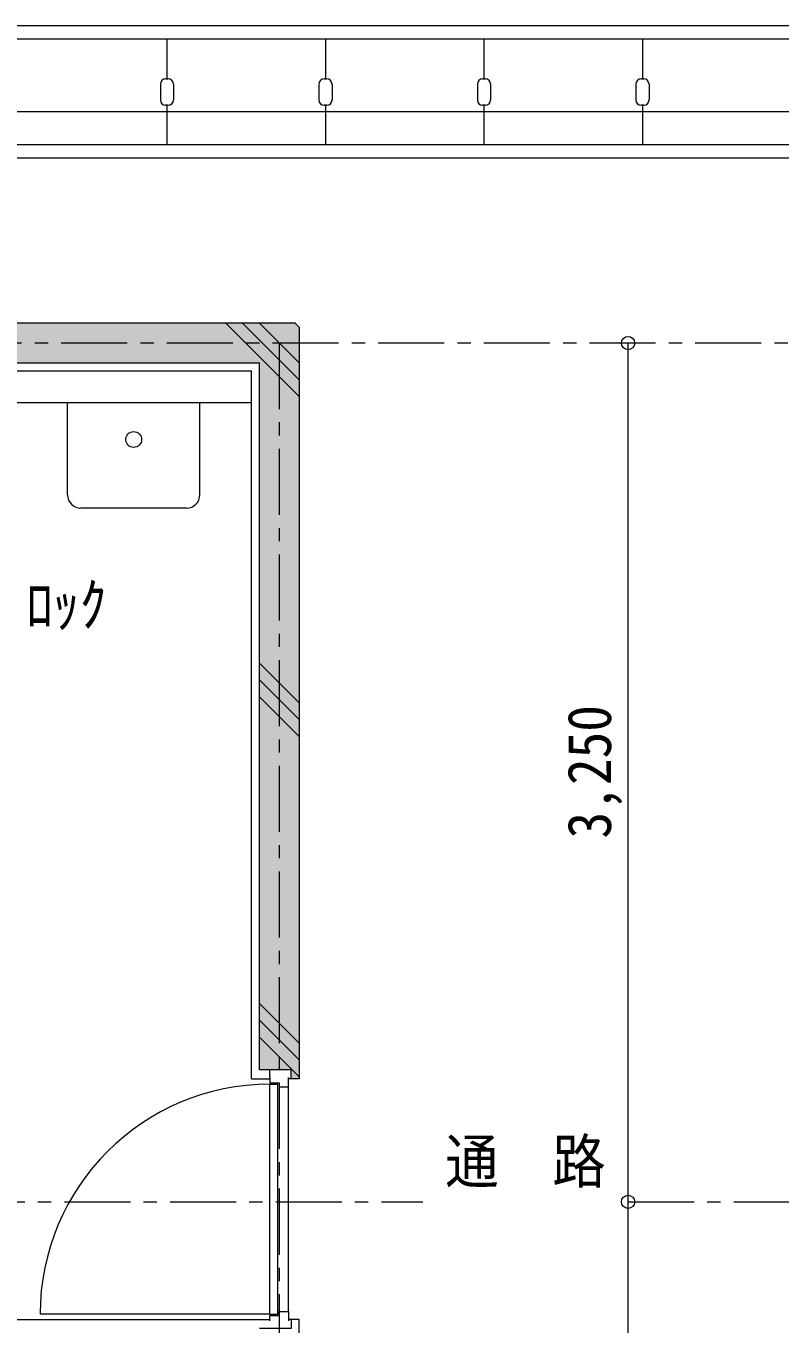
# Model space of a CAD drawing. Units: millimetres at full size, sheet at 1:50; details may follow other scales. Extents: x -19525 to 20275, y -14100 to 14100.
# Drawn here: x -9084 to -6229, y 1600 to 6512 of the extents above; entities that cross this region are included whole.
import ezdxf
from ezdxf.enums import TextEntityAlignment as Align

# ---------------------------------------------------------------- set-up
doc = ezdxf.new("R2010")
doc.units = ezdxf.units.MM
doc.header["$LTSCALE"] = 50
doc.header["$PDMODE"] = 32
doc.header["$PDSIZE"] = 50
doc.linetypes.add('CHAIN1', pattern=[8, 5, -1, 1, -1])
for name, color, linetype, lineweight in [('0-0_基準線･符号', 7, 'CHAIN1', 9), ('0-2_寸法線･文字', 7, 'Continuous', 9), ('0-3_躯体', 3, 'Continuous', 18), ('0-6_文字', 3, 'Continuous', 18), ('0-7_建具', 7, 'Continuous', 9), ('0-9_仕上(中)', 7, 'Continuous', 9), ('0-C_設備', 7, 'Continuous', 9), ('0-E_ハッチ', 4, 'Continuous', 9), ('0-F_その他', 4, 'Continuous', 9)]:
    doc.layers.add(name, color=color, linetype=linetype, lineweight=lineweight)
doc.styles.add('ＭＳ ゴシック', font='')
doc.styles.get('ＭＳ ゴシック').set_extended_font_data('MS Gothic')

msp = doc.modelspace()

# ---------------------------------------------------------------- linework, layer by layer
at = {"layer": '0-0_基準線･符号'}
for p, q in [((19700, 5312.5), (-19450, 5312.5)), ((-8125, 5312.5), (-8125, -1187.5))]:
    msp.add_line(p, q, dxfattribs=at)
at = {"layer": '0-2_寸法線･文字'}
for p, q in [((-6804.43, 2062.5), (-6804.43, 5312.5)), ((-6804.43, -1187.5), (-6804.43, 2062.5))]:
    msp.add_line(p, q, dxfattribs=at)
at = {"layer": '0-2_寸法線･文字', "linetype": 'CHAIN1'}
msp.add_line((-6804.43, 2062.5), (-6125, 2062.5), dxfattribs=at)
at = {"layer": '0-2_寸法線･文字', "color": 6}
for p in [(-6804.43, 5312.5), (-6804.43, 2062.5)]:
    msp.add_point(p, dxfattribs=at)
at = {"layer": '0-3_躯体'}
for p, q in [((-8065, 5387.5), (-9400, 5387.5)), ((-8065, 5387.5), (-8050, 5372.5)), ((-8050, 5372.5), (-8050, 2527.5)), ((-9850, 5237.5), (-8200, 5237.5)), ((-8200, 2562.5), (-8200, 5237.5)), ((-8160, 2532.5), (-8160, 2562.5)), ((-8230, 2527.5), (-8160, 2527.5)), ((-8050, 2527.5), (-8090, 2527.5)), ((-8230, 1617.5), (-8160, 1617.5)), ((-8050, 1617.5), (-8090, 1617.5)), ((-8050, 517.5), (-8050, 1617.5))]:
    msp.add_line(p, q, dxfattribs=at)
for points in [[(-8080, 2527.5), (-8080, 2562.5), (-8200, 2562.5)], [(-8080, 1617.5), (-8080, 1582.5), (-8200, 1582.5)]]:
    msp.add_lwpolyline(points, dxfattribs=at)
at = {"layer": '0-6_文字', "linetype": 'CHAIN1'}
msp.add_line((-17338.21, 2062.5), (-7580.88, 2062.5), dxfattribs=at)
at = {"layer": '0-7_建具'}
for p, q in [((-8160, 1637.5), (-8160, 2507.5)), ((-8160, 2507.5), (-8130, 2507.5)), ((-8130, 1637.5), (-8130, 2507.5)), ((-8160, 1637.5), (-8130, 1637.5))]:
    msp.add_line(p, q, dxfattribs=at)
at = {"layer": '0-7_建具', "color": 4}
for p, q in [((-8090, 1647.5), (-8090, 2497.5)), ((-8160, 1637.5), (-9030, 1637.5))]:
    msp.add_line(p, q, dxfattribs=at)
at = {"layer": '0-7_建具'}
for points in [[(-8160, 2532.5), (-8160, 2512.5), (-8125, 2512.5), (-8125, 2497.5), (-8090, 2497.5), (-8090, 2532.5)], [(-8160, 1612.5), (-8160, 1632.5), (-8125, 1632.5), (-8125, 1647.5), (-8090, 1647.5), (-8090, 1612.5)]]:
    msp.add_lwpolyline(points, dxfattribs=at)
at = {"layer": '0-7_建具', "color": 4}
msp.add_arc((-8160, 1637.5), 870, 90, 180, dxfattribs=at)
at = {"layer": '0-9_仕上(中)', "color": 3, "lineweight": 18}
for p, q in [((-9885, 5207.5), (-8230, 5207.5)), ((-8230, 2527.5), (-8230, 5207.5)), ((-14520, 1617.5), (-8230, 1617.5))]:
    msp.add_line(p, q, dxfattribs=at)
at = {"layer": '0-9_仕上(中)'}
msp.add_line((-10905, 5087.5), (-8230, 5087.5), dxfattribs=at)
at = {"layer": '0-C_設備'}
for p, q in [((-8925.83, 4737.5), (-8925.83, 5087.5)), ((-8925.83, 5087.5), (-8425.83, 5087.5)), ((-8425.83, 4737.5), (-8425.83, 5087.5)), ((-8475.83, 4687.5), (-8875.83, 4687.5))]:
    msp.add_line(p, q, dxfattribs=at)
msp.add_circle((-8675.83, 4947.5), 30, dxfattribs=at)
for centre, start, end in [((-8875.83, 4737.5), 179.99985, 270.00005), ((-8475.83, 4737.5), 270.00005, 0)]:
    msp.add_arc(centre, 50, start, end, dxfattribs=at)
at = {"layer": '0-E_ハッチ'}
for p, q in [((-8327.28, 5387.5), (-8050, 5110.22)), ((-8263.64, 5387.5), (-8050, 5173.86)), ((-8200, 5387.5), (-8050, 5237.5)), ((-8200, 4101.14), (-8050, 3951.14)), ((-8200, 4037.5), (-8050, 3887.5)), ((-8200, 3973.86), (-8050, 3823.86)), ((-8200, 2813.02), (-8050, 2663.02)), ((-8200, 2749.38), (-8050, 2599.38)), ((-8200, 2685.74), (-8050, 2535.74))]:
    msp.add_line(p, q, dxfattribs=at)
at = {"layer": '0-F_その他', "color": 7}
for p, q in [((450, 6512.5), (-16450, 6512.5)), ((-8550.18, 6462.5), (-8550.18, 6312.5)), ((-7950.18, 6462.5), (-7950.18, 6312.5)), ((-7350.18, 6462.5), (-7350.18, 6312.5)), ((-6750.18, 6462.5), (-6750.18, 6312.5)), ((-8550, 6212.5), (-8550, 6062.5)), ((-7950, 6212.5), (-7950, 6062.5)), ((-7350, 6212.5), (-7350, 6062.5)), ((-6750, 6212.5), (-6750, 6062.5)), ((-4400, 6187.5), (-19450, 6187.5)), ((17200, 6012.5), (-16450, 6012.5))]:
    msp.add_line(p, q, dxfattribs=at)
at = {"layer": '0-F_その他'}
for p, q in [((450, 6462.5), (-16450, 6462.5)), ((-8575, 6292.5), (-8575, 6232.5)), ((-8555, 6312.5), (-8545, 6312.5)), ((-8525, 6292.5), (-8525, 6232.5)), ((-7975, 6292.5), (-7975, 6232.5)), ((-7955, 6312.5), (-7945, 6312.5)), ((-7925, 6292.5), (-7925, 6232.5)), ((-7375, 6292.5), (-7375, 6232.5)), ((-7355, 6312.5), (-7345, 6312.5)), ((-7325, 6292.5), (-7325, 6232.5)), ((-6775, 6292.5), (-6775, 6232.5)), ((-6755, 6312.5), (-6745, 6312.5)), ((-6725, 6292.5), (-6725, 6232.5)), ((-8545, 6212.5), (-8555, 6212.5)), ((-7945, 6212.5), (-7955, 6212.5)), ((-7345, 6212.5), (-7355, 6212.5)), ((-6745, 6212.5), (-6755, 6212.5)), ((450, 6062.5), (-16450, 6062.5))]:
    msp.add_line(p, q, dxfattribs=at)
at = {"layer": '0-F_その他', "color": 7}
for centre in [(-8555, 6292.5), (-7955, 6292.5), (-7355, 6292.5), (-6755, 6292.5)]:
    msp.add_arc(centre, 20, 90, 180, dxfattribs=at)
at = {"layer": '0-F_その他'}
for centre, start, end in [((-8545, 6292.5), 0, 90), ((-7945, 6292.5), 0, 90), ((-7345, 6292.5), 0, 90), ((-6745, 6292.5), 0, 90), ((-8555, 6232.5), 180, 270), ((-8545, 6232.5), 270, 0), ((-7955, 6232.5), 180, 270), ((-7945, 6232.5), 270, 0), ((-7355, 6232.5), 180, 270), ((-7345, 6232.5), 270, 0), ((-6755, 6232.5), 180, 270), ((-6745, 6232.5), 270, 0)]:
    msp.add_arc(centre, 20, start, end, dxfattribs=at)
at = {"layer": '0-F_その他', "color": 253}
for points in [[(-9400, 5237.5), (-9400, 5387.5), (-8050, 5237.5), (-8050, 5372.5)], [(-9400, 5387.5), (-8065, 5387.5), (-8050, 5372.5)], [(-8050, 5237.5), (-8200, 5237.5), (-8200, 2562.5)], [(-8050, 5237.5), (-8200, 2562.5), (-8080, 2562.5)], [(-8080, 2527.5), (-8050, 2527.5), (-8050, 5237.5)], [(-8050, 5237.5), (-8080, 2562.5), (-8080, 2527.5)]]:
    msp.add_solid(points, dxfattribs=at)

# ---------------------------------------------------------------- texts
at = {"layer": '0-2_寸法線･文字', "color": 2, "style": 'ＭＳ ゴシック', "width": 0.9}
msp.add_text('3,250', height=165, rotation=90, dxfattribs=at).set_placement((-6819.43, 3437.5), align=Align.BOTTOM_LEFT)
at = {"layer": '0-6_文字', "color": 2, "style": 'ＭＳ ゴシック', "width": 0.9}
for s, p in [('ﾃﾗｿﾞｰﾌﾞﾛｯｸ', (-9791.93, 4190.27)), ('通\u3000路', (-7496.62, 2083.83))]:
    msp.add_text(s, height=165, dxfattribs=at).set_placement(p, align=Align.BOTTOM_LEFT)

doc.saveas('drawing.dxf')
